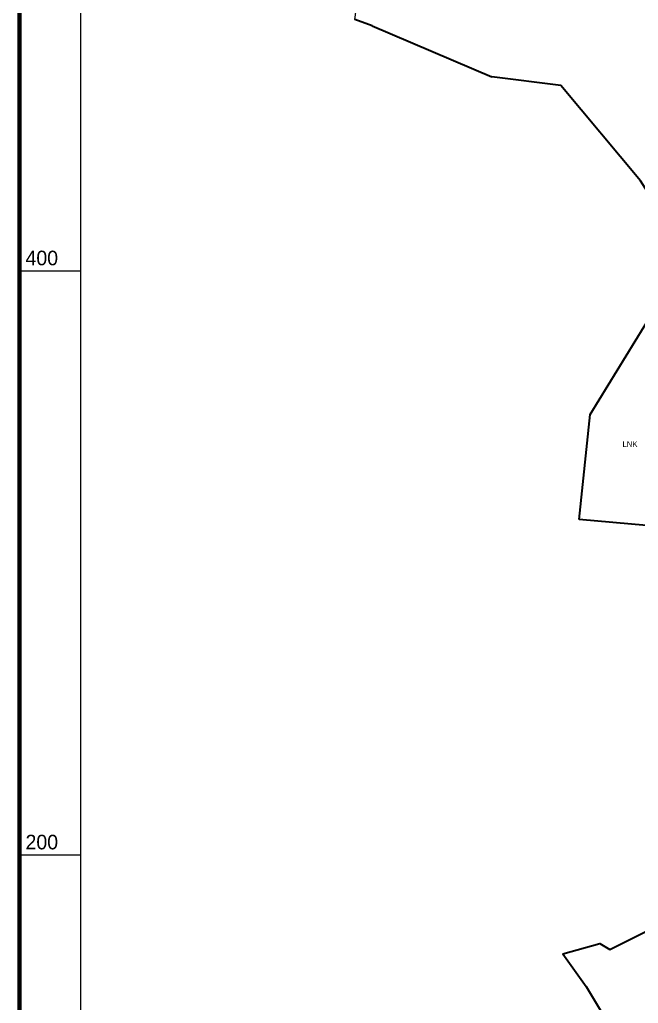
# Model space of a CAD drawing. Header units: metres. Extents: x 543779 to 545239, y 1834729 to 1836294.
# Drawn here: x 543779 to 543990.9, y 1835149.3 to 1835486.1 of the extents above; entities that cross this region are included whole.
import ezdxf
from ezdxf.enums import TextEntityAlignment as Align

# ---------------------------------------------------------------- set-up
doc = ezdxf.new("R2010")
doc.units = ezdxf.units.M
doc.header["$LTSCALE"] = 0.24
for name, color, linetype, lineweight in [('10', 7, 'Continuous', 13), ('54', 7, 'Continuous', 35), ('63', 7, 'Continuous', 13)]:
    doc.layers.add(name, color=color, linetype=linetype, lineweight=lineweight)
doc.layers.add('2', color=7, linetype='Continuous')

msp = doc.modelspace()

# ---------------------------------------------------------------- linework, layer by layer
at = {"layer": '10'}
for points in [[(544010.45, 1835409.75), (544000.14, 1835417.72), (543991.62, 1835430.93), (543964.42, 1835463.61), (543940.73, 1835466.52), (543899.72, 1835483.99), (543893.82, 1835486.14), (543898.2, 1835517.55), (543903.43, 1835534.8), (543933.04, 1835525.37), (543964.52, 1835515.64), (544065.64, 1835545.6)], [(544010.45, 1835409.75), (543974.43, 1835350.87), (543970.64, 1835314.92), (544010.39, 1835311.45), (544023.86, 1835316.92)], [(544012.41, 1835092.46), (543995.95, 1835128.19), (543989.22, 1835139.88), (543983.33, 1835137.97), (543973.04, 1835154.99), (543965.03, 1835166.2), (543977.72, 1835169.78), (543981.13, 1835167.66), (544012.78, 1835183.49)]]:
    msp.add_lwpolyline(points, dxfattribs=at)
at = {"layer": '54'}
for p, q in [((543899.72, 1835483.99), (543893.82, 1835486.14)), ((543899.72, 1835483.99), (543940.73, 1835466.52)), ((543974.43, 1835350.87), (544010.45, 1835409.75)), ((543970.64, 1835314.92), (543974.43, 1835350.87)), ((543965.03, 1835166.2), (543973.04, 1835154.99))]:
    msp.add_line(p, q, dxfattribs=at)
for points in [[(544010.45, 1835409.75), (544000.14, 1835417.72), (543991.62, 1835430.93), (543964.42, 1835463.61), (543940.73, 1835466.52)], [(544023.86, 1835316.92), (544010.39, 1835311.45), (543970.64, 1835314.92)], [(543965.03, 1835166.2), (543977.72, 1835169.78), (543981.13, 1835167.66), (544012.78, 1835183.49)], [(543973.04, 1835154.99), (543983.33, 1835137.97), (543989.22, 1835139.88), (543995.95, 1835128.19)]]:
    msp.add_lwpolyline(points, dxfattribs=at)
at = {"layer": '63'}
for p, q in [((543800, 1835400), (543779, 1835400)), ((543800, 1835200), (543779, 1835200))]:
    msp.add_line(p, q, dxfattribs=at)
at = {"layer": '63', "lineweight": 158}
msp.add_lwpolyline([(543779, 1836221), (545221, 1836221), (545221, 1834779), (543779, 1834779)], close=True, dxfattribs=at)
at = {"layer": '63'}
msp.add_lwpolyline([(543800, 1836200), (545200, 1836200), (545200, 1834800), (543800, 1834800)], close=True, dxfattribs=at)

# ---------------------------------------------------------------- texts
at = {"layer": '2'}
msp.add_text('LNK', height=2, dxfattribs=at).set_placement((543990.69, 1835339.75), align=Align.RIGHT)
at = {"layer": '63'}
for s, p in [('400', (543781, 1835402)), ('200', (543781, 1835202))]:
    msp.add_text(s, height=5, dxfattribs=at).set_placement(p)

doc.saveas('drawing.dxf')
